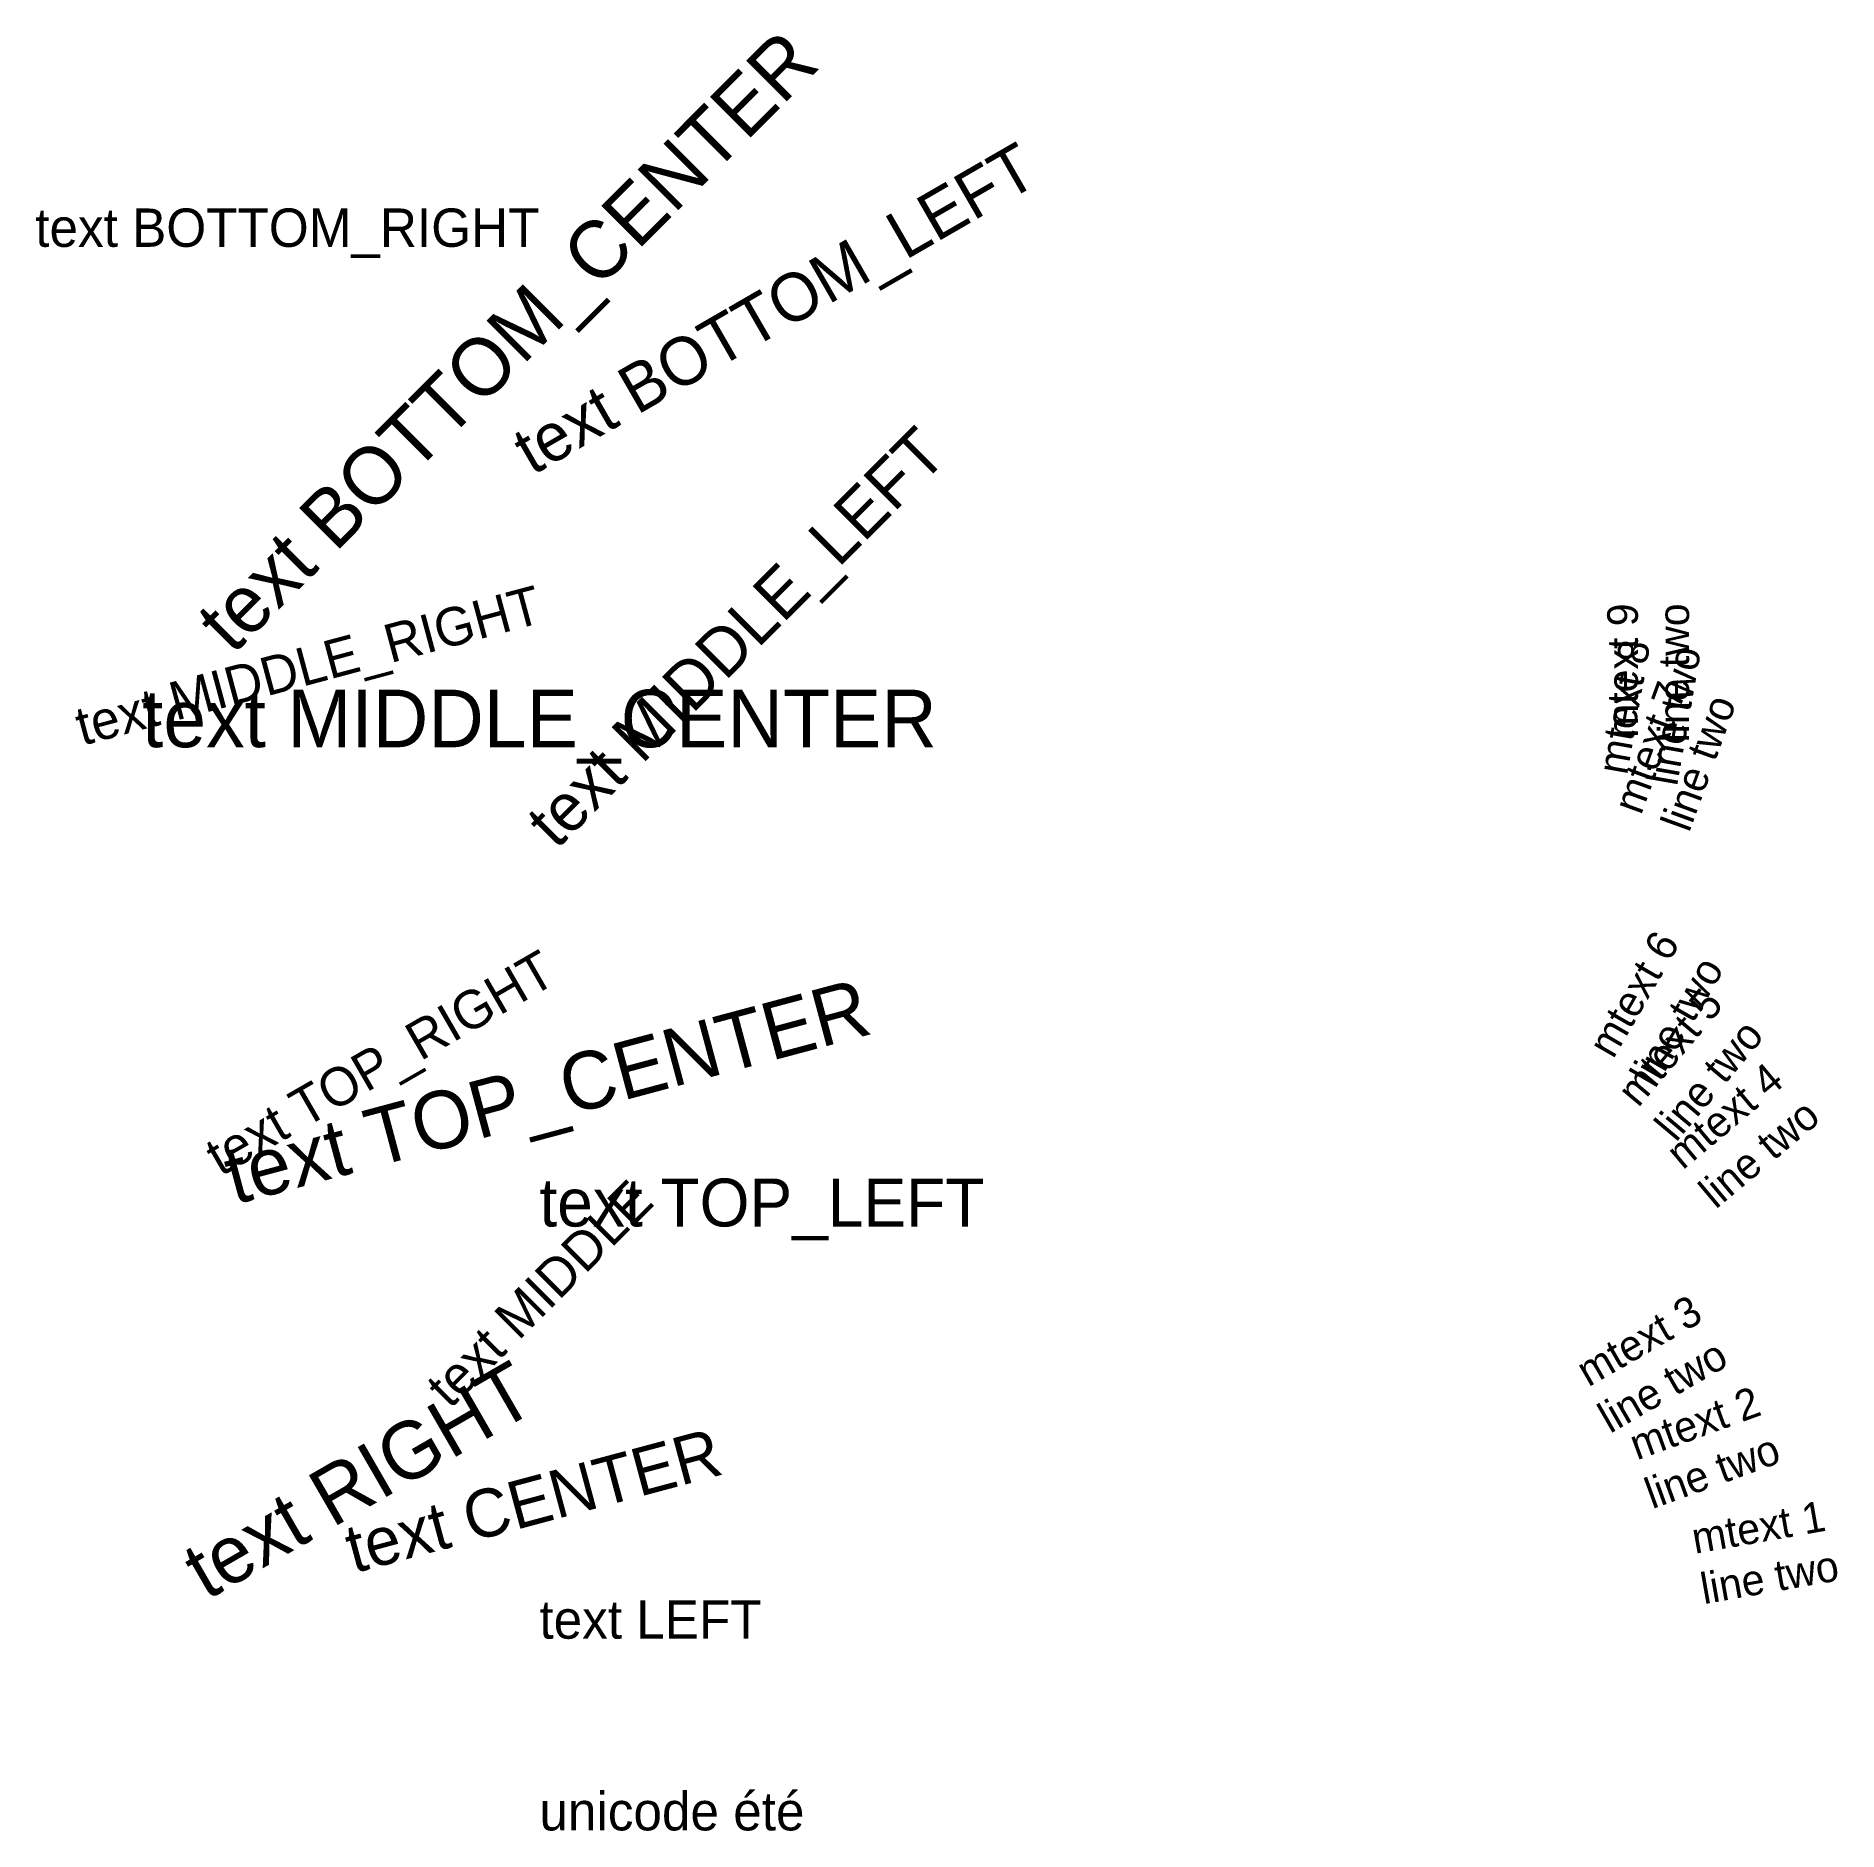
# Model space of a CAD drawing. Header units: metres. Extents: x -13.1 to 33.9, y -5 to 41.8.
import ezdxf
from ezdxf.enums import TextEntityAlignment as Align

# ---------------------------------------------------------------- set-up
doc = ezdxf.new("R2010")
doc.units = ezdxf.units.M

msp = doc.modelspace()

# ---------------------------------------------------------------- texts
msp.add_text('text BOTTOM_CENTER', height=1.5, rotation=45).set_placement((0, 33), align=Align.BOTTOM_CENTER)
msp.add_text('text BOTTOM_LEFT', height=1.25, rotation=30).set_placement((0, 30), align=Align.BOTTOM_LEFT)
msp.add_text('text BOTTOM_RIGHT', height=1).set_placement((0, 36), align=Align.BOTTOM_RIGHT)
msp.add_text('text MIDDLE_LEFT', height=1.25, rotation=45).set_placement((0, 21), align=Align.MIDDLE_LEFT)
msp.add_text('text MIDDLE_RIGHT', height=1, rotation=15).set_placement((0, 27), align=Align.MIDDLE_RIGHT)
msp.add_text('text MIDDLE_CENTER', height=1.5).set_placement((0, 24), align=Align.MIDDLE_CENTER)
msp.add_text('text TOP_RIGHT', height=1, rotation=30).set_placement((0, 18), align=Align.TOP_RIGHT)
msp.add_text('text TOP_CENTER', height=1.5, rotation=15).set_placement((0, 15), align=Align.TOP_CENTER)
msp.add_text('text MIDDLE', height=1, rotation=45).set_placement((0, 9), align=Align.MIDDLE)
msp.add_text('text TOP_LEFT', height=1.25).set_placement((0, 12), align=Align.TOP_LEFT)
msp.add_text('text RIGHT', height=1.5, rotation=30).set_placement((0, 6), align=Align.RIGHT)
msp.add_text('text CENTER', height=1.25, rotation=15).set_placement((0, 3), align=Align.CENTER)
for s, p in [('text LEFT', (0, 0)), ('unicode été', (0, -5))]:
    msp.add_text(s, height=1).set_placement(p)
at = {"char_height": 0.8}
for s, insert, attachment_point, rotation in [('mtext 9\\Pline two', (30, 27), 9, 90), ('mtext 8\\Pline two', (30, 24), 8, 80), ('mtext 7\\Pline two', (30, 21), 7, 70), ('mtext 6\\Pline two', (30, 18), 6, 60), ('mtext 5\\Pline two', (30, 15), 5, 50), ('mtext 4\\Pline two', (30, 12), 4, 40), ('mtext 3\\Pline two', (30, 9), 3, 30), ('mtext 2\\Pline two', (30, 6), 2, 20), ('mtext 1\\Pline two', (30, 3), 1, 10)]:
    msp.add_mtext(s, dxfattribs=dict(at, insert=insert, attachment_point=attachment_point, rotation=rotation))

doc.saveas('drawing.dxf')
